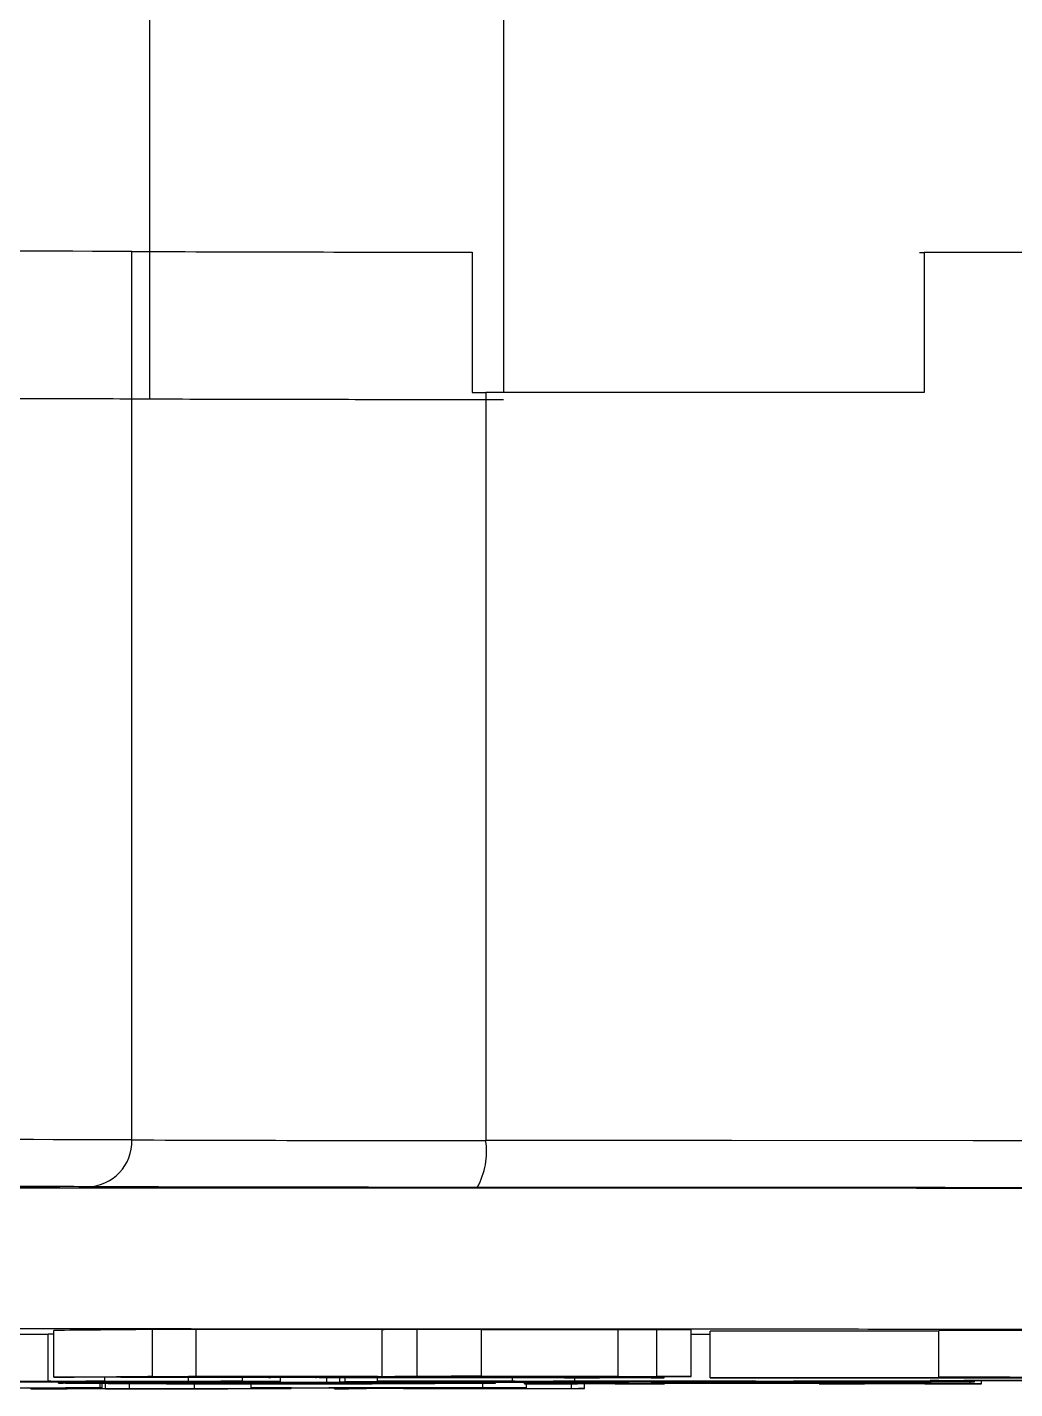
# Model space of a CAD drawing. Header units: millimetres. Extents: x 2180 to 4616, y 795 to 2518.
# Drawn here: x 2991.58 to 3012.71, y 954.81 to 983.93 of the extents above; entities that cross this region are included whole.
import ezdxf

# ---------------------------------------------------------------- set-up
doc = ezdxf.new("R2010")
doc.units = ezdxf.units.MM

msp = doc.modelspace()

# ---------------------------------------------------------------- linework, layer by layer
at = {"color": 7, "linetype": 'Continuous', "lineweight": 25}
for p, q in [((3001.775, 1010.549), (3001.775, 976.121)), ((2994.205, 975.977), (2994.205, 1009.811)), ((2993.819, 960.135), (2993.819, 979.135)), ((3001.105, 979.121), (3001.105, 976.121)), ((3010.675, 979.116), (3010.778, 979.116)), ((3010.778, 979.116), (3010.778, 976.116)), ((3001.392, 976.121), (3001.392, 960.121)), ((2992.029, 955.972), (2990.468, 955.972)), ((2992.153, 955.979), (2992.029, 955.979)), ((2992.029, 954.979), (2992.029, 955.979)), ((2992.153, 955.061), (2992.153, 956.061)), ((2995.194, 956.078), (2994.254, 956.08)), ((2994.254, 956.08), (2994.254, 955.08)), ((2999.173, 956.076), (2995.194, 956.078)), ((2995.194, 955.078), (2995.194, 956.078)), ((2999.173, 955.076), (2999.173, 956.076)), ((3001.305, 956.082), (2999.925, 956.084)), ((2999.925, 955.084), (2999.925, 956.084)), ((3001.305, 955.082), (3001.305, 956.082)), ((3004.23, 956.074), (3001.305, 956.075)), ((3005.057, 956.075), (3004.23, 956.074)), ((3004.23, 955.074), (3004.23, 956.074)), ((3005.787, 956.073), (3005.057, 956.075)), ((3005.057, 955.075), (3005.057, 956.075)), ((3005.787, 955.073), (3005.787, 956.073)), ((3006.199, 955.976), (3005.787, 955.976)), ((3006.199, 955.046), (3006.199, 956.046)), ((3015.158, 956.055), (3011.089, 956.061)), ((3011.089, 955.061), (3011.089, 956.061)), ((2994.254, 955.08), (2995.194, 955.078)), ((2995.035, 955.078), (2994.37, 955.071)), ((2999.08, 955.076), (2995.035, 955.078)), ((2995.194, 955.078), (2999.173, 955.076)), ((2998.415, 955.069), (2999.08, 955.076)), ((2998.415, 955.076), (2998.415, 955.069)), ((3000.023, 955.075), (2999.358, 955.069)), ((2999.925, 955.084), (3001.305, 955.082)), ((3004.204, 955.073), (3000.023, 955.075)), ((3000.655, 955.081), (3000.115, 955.076)), ((3000.115, 955.076), (3004.23, 955.074)), ((3001.305, 955.082), (3000.655, 955.081)), ((3003.539, 955.067), (3004.204, 955.073)), ((3003.539, 955.073), (3003.539, 955.067)), ((3004.23, 955.074), (3005.057, 955.075)), ((3005.057, 955.075), (3005.787, 955.073)), ((3005.787, 955.073), (3005.07, 955.072)), ((3005.211, 955.049), (3005.211, 955.072)), ((2988.388, 954.969), (2995.38, 954.969)), ((2990.064, 954.972), (2992.086, 954.972)), ((2995.034, 954.971), (2990.179, 954.971)), ((2991.682, 954.968), (2990.295, 954.968)), ((2990.723, 954.832), (2993.144, 954.832)), ((2991.74, 954.954), (2991.046, 954.953)), ((2991.393, 954.964), (2991.682, 954.968)), ((2992.431, 954.815), (2991.58, 954.831)), ((2991.655, 954.814), (2991.655, 954.829)), ((2991.692, 954.813), (2991.655, 954.814)), ((2991.655, 954.814), (2992.015, 954.814)), ((2991.682, 954.964), (2995.265, 954.964)), ((2996.999, 954.814), (2991.692, 954.813)), ((2993.127, 954.964), (2991.74, 954.964)), ((2991.74, 954.964), (2991.74, 954.954)), ((2992.015, 954.814), (2992.015, 954.822)), ((2992.029, 954.979), (2993.242, 954.978)), ((2993.273, 955.061), (2992.153, 955.061)), ((2992.251, 954.932), (2992.251, 954.964)), ((2992.404, 954.831), (2993.256, 954.815)), ((2996.999, 954.968), (2992.78, 954.968)), ((2993.181, 954.832), (2992.821, 954.832)), ((2993.242, 954.978), (2992.838, 954.977)), ((2992.838, 954.977), (2992.838, 954.972)), ((2992.838, 954.972), (2995.034, 954.972)), ((2993.127, 954.954), (2993.127, 954.964)), ((2993.82, 954.955), (2993.127, 954.954)), ((2993.144, 954.832), (2993.144, 954.954)), ((2993.144, 954.832), (2993.181, 954.832)), ((2993.181, 954.832), (2993.181, 954.954)), ((2993.242, 954.978), (2993.242, 955.061)), ((2993.256, 954.815), (2993.256, 954.954)), ((2993.491, 955.063), (2993.273, 955.061)), ((2997.537, 955.061), (2993.491, 955.063)), ((2994.277, 955.07), (2993.584, 955.064)), ((2993.584, 955.064), (2997.629, 955.062)), ((2993.768, 954.814), (2993.768, 954.955)), ((2993.768, 954.814), (2995.159, 954.815)), ((2995.323, 954.964), (2993.82, 954.964)), ((2993.82, 954.964), (2993.82, 954.955)), ((2993.82, 954.954), (2993.82, 954.955)), ((2993.82, 954.953), (2993.82, 954.954)), ((2998.323, 955.069), (2994.277, 955.07)), ((2994.37, 955.071), (2998.415, 955.069)), ((2995.034, 954.977), (2995.034, 955.062)), ((2995.034, 954.972), (2995.034, 954.977)), ((2995.034, 954.977), (2996.19, 954.976)), ((2995.785, 954.971), (2995.034, 954.97)), ((2995.034, 954.97), (2995.034, 954.971)), ((2995.159, 954.815), (2995.159, 954.952)), ((2995.265, 954.964), (2995.265, 954.968)), ((2995.265, 954.964), (2995.669, 954.966)), ((2995.323, 954.955), (2995.323, 954.964)), ((2995.38, 954.969), (2995.38, 954.971)), ((2995.38, 954.969), (2996.074, 954.97)), ((2995.669, 954.966), (2995.669, 954.968)), ((2995.669, 954.966), (2996.478, 954.964)), ((2996.19, 954.976), (2995.727, 954.975)), ((2995.727, 954.975), (2995.729, 954.975)), ((2995.785, 954.971), (2995.785, 954.975)), ((2996.074, 954.97), (2996.074, 954.976)), ((2996.074, 954.97), (2996.999, 954.968)), ((2996.478, 954.964), (2996.074, 954.963)), ((2996.074, 954.963), (2996.074, 954.954)), ((2996.076, 954.954), (2996.076, 954.963)), ((2996.19, 954.976), (2996.19, 955.062)), ((2996.373, 954.833), (2996.373, 954.964)), ((2996.373, 954.833), (3001.33, 954.836)), ((2996.441, 954.833), (2996.373, 954.833)), ((2996.693, 954.833), (2996.441, 954.833)), ((2996.478, 954.964), (2996.478, 954.968)), ((2996.739, 955.062), (2996.739, 955.053)), ((2996.794, 955.054), (2996.794, 955.062)), ((2996.794, 955.054), (2997.537, 955.061)), ((2996.877, 954.948), (2996.877, 954.968)), ((2996.928, 954.919), (2996.928, 954.968)), ((2996.96, 954.819), (2997.23, 954.819)), ((2996.999, 954.968), (2996.999, 955.061)), ((2997.23, 954.819), (2996.999, 954.814)), ((2998.827, 954.817), (2997.238, 954.832)), ((2997.507, 954.93), (2997.507, 954.931)), ((2997.507, 954.931), (3001.6, 954.931)), ((2997.992, 954.93), (2997.507, 954.93)), ((2997.629, 955.062), (2998.323, 955.069)), ((2997.629, 955.069), (2997.629, 955.062)), ((2998.479, 955.061), (2997.783, 955.054)), ((3003.162, 955.048), (2997.901, 955.051)), ((2997.992, 954.947), (2997.992, 955.051)), ((2998.047, 954.832), (2998.737, 954.826)), ((2998.157, 954.815), (2998.157, 954.823)), ((2998.224, 954.815), (2998.157, 954.815)), ((2998.157, 954.815), (2998.459, 954.815)), ((3003.381, 954.817), (2998.224, 954.815)), ((2998.27, 954.957), (2998.27, 955.05)), ((2998.328, 954.957), (2998.27, 954.957)), ((2998.386, 954.965), (2998.386, 955.05)), ((2998.906, 954.964), (2998.386, 954.965)), ((2998.386, 954.965), (3002.026, 954.965)), ((2999.829, 954.834), (2998.413, 954.833)), ((2998.423, 955.052), (2998.423, 955.06)), ((2998.423, 955.052), (3003.077, 955.05)), ((2998.459, 954.815), (2998.459, 954.82)), ((3002.661, 955.059), (2998.479, 955.061)), ((2999.265, 955.068), (2998.572, 955.062)), ((2998.572, 955.062), (3002.753, 955.06)), ((2998.737, 954.826), (2998.737, 954.834)), ((2998.737, 954.826), (3000.203, 954.826)), ((2998.789, 954.946), (2998.789, 954.964)), ((3000.268, 954.826), (2998.802, 954.825)), ((2998.802, 954.825), (2999.636, 954.817)), ((2998.963, 954.922), (2998.963, 954.928)), ((2999.541, 954.952), (2999.021, 954.953)), ((2999.021, 954.953), (3004.454, 954.953)), ((2999.079, 954.976), (2999.079, 955.05)), ((2999.541, 954.975), (2999.079, 954.976)), ((2999.079, 954.976), (3002.026, 954.976)), ((3003.447, 955.066), (2999.265, 955.068)), ((2999.358, 955.069), (3003.539, 955.067)), ((3000.177, 954.975), (2999.541, 954.975)), ((2999.636, 954.817), (2999.636, 954.825)), ((2999.667, 954.948), (3000.305, 954.94)), ((3000.305, 954.94), (2999.82, 954.94)), ((3002.026, 954.975), (3000.177, 954.975)), ((3000.18, 954.816), (3000.18, 954.826)), ((3000.18, 954.816), (3001.493, 954.817)), ((3002.431, 954.965), (3000.293, 954.965)), ((3000.305, 954.965), (3000.305, 954.94)), ((3000.305, 954.928), (3000.305, 954.919)), ((3000.941, 954.829), (3000.875, 954.83)), ((3000.875, 954.83), (3001.178, 954.83)), ((3010.926, 954.953), (3000.928, 954.953)), ((3001.178, 954.83), (3001.833, 954.823)), ((3001.6, 954.93), (3001.195, 954.93)), ((3001.33, 954.836), (3001.33, 954.93)), ((3001.33, 954.836), (3002.262, 954.832)), ((3001.391, 954.959), (3004.454, 954.959)), ((3001.853, 954.958), (3001.391, 954.959)), ((3001.53, 954.823), (3001.486, 954.824)), ((3001.493, 954.817), (3001.493, 954.824)), ((3001.833, 954.823), (3001.53, 954.823)), ((3001.6, 954.931), (3001.6, 954.953)), ((3001.6, 954.931), (3001.6, 954.93)), ((3002.489, 954.958), (3001.853, 954.958)), ((3001.969, 954.98), (3001.969, 955.049)), ((3001.969, 954.98), (3003.298, 954.979)), ((3002.026, 954.965), (3002.026, 954.975)), ((3002.262, 954.832), (3002.033, 954.832)), ((3002.223, 954.919), (3002.223, 954.953)), ((3002.223, 954.917), (3002.223, 954.919)), ((3002.223, 954.919), (3002.466, 954.919)), ((3005.217, 954.917), (3002.223, 954.917)), ((3002.262, 954.832), (3002.262, 954.917)), ((3002.466, 954.919), (3002.466, 954.953)), ((3002.476, 955.057), (3002.661, 955.059)), ((3002.476, 955.057), (3002.476, 955.059)), ((3003.596, 955.057), (3002.476, 955.057)), ((3004.454, 954.958), (3002.489, 954.958)), ((3002.753, 955.06), (3003.447, 955.066)), ((3002.753, 955.066), (3002.753, 955.06)), ((3003.298, 954.979), (3002.836, 954.978)), ((3002.836, 954.978), (3002.836, 954.976)), ((3002.836, 954.976), (3007.17, 954.976)), ((3007.17, 954.975), (3002.836, 954.975)), ((3002.836, 954.975), (3002.836, 954.972)), ((3007.17, 954.972), (3002.836, 954.972)), ((3002.836, 954.972), (3002.836, 954.969)), ((3002.836, 954.972), (3007.17, 954.972)), ((3002.836, 954.969), (3007.17, 954.969)), ((3007.17, 954.968), (3002.836, 954.968)), ((3002.836, 954.968), (3002.836, 954.965)), ((3002.836, 954.965), (3007.17, 954.965)), ((3003.077, 955.05), (3003.077, 955.057)), ((3003.229, 954.822), (3003.229, 954.917)), ((3003.229, 954.822), (3003.505, 954.822)), ((3003.298, 954.979), (3003.298, 955.057)), ((3003.356, 954.92), (3003.356, 954.953)), ((3003.356, 954.92), (3006.508, 954.947)), ((3003.505, 954.822), (3003.381, 954.817)), ((3006.592, 954.965), (3003.471, 954.965)), ((3003.505, 954.822), (3003.505, 954.917)), ((3004.974, 954.928), (3004.246, 954.922)), ((3004.396, 954.964), (3004.396, 954.965)), ((3004.396, 954.964), (3005.725, 954.963)), ((3004.454, 954.953), (3004.454, 954.958)), ((3004.644, 955.057), (3004.98, 955.056)), ((3008.609, 954.928), (3004.974, 954.928)), ((3004.974, 954.919), (3004.974, 954.928)), ((3004.974, 954.919), (3005.217, 954.919)), ((3006.832, 954.944), (3005.136, 954.93)), ((3005.136, 954.93), (3008.528, 954.93)), ((3005.725, 954.963), (3005.205, 954.962)), ((3005.205, 954.962), (3005.205, 954.959)), ((3005.205, 954.959), (3006.765, 954.959)), ((3008.499, 954.958), (3005.205, 954.958)), ((3005.205, 954.958), (3005.205, 954.953)), ((3005.205, 954.953), (3008.846, 954.953)), ((3005.217, 954.919), (3005.217, 954.928)), ((3005.217, 954.919), (3005.217, 954.917)), ((3005.725, 954.963), (3005.725, 954.965)), ((3006.248, 955.045), (3006.199, 955.046)), ((3006.508, 954.947), (3006.508, 954.953)), ((3006.508, 954.947), (3007.719, 954.948)), ((3006.765, 954.959), (3006.765, 954.968)), ((3006.765, 954.959), (3007.459, 954.96)), ((3006.913, 954.944), (3006.832, 954.944)), ((3008.528, 954.93), (3006.913, 954.944)), ((3011.678, 954.965), (3006.939, 954.965)), ((3007.112, 954.98), (3008.441, 954.979)), ((3007.17, 954.972), (3007.17, 954.975)), ((3007.17, 954.969), (3007.17, 954.972)), ((3007.17, 954.965), (3007.17, 954.968)), ((3007.459, 954.96), (3008.499, 954.958)), ((3007.719, 954.948), (3007.719, 954.953)), ((3007.719, 954.948), (3010.791, 954.92)), ((3008.441, 954.979), (3007.979, 954.978)), ((3007.979, 954.978), (3007.979, 954.976)), ((3007.979, 954.976), (3009.308, 954.976)), ((3011.157, 954.975), (3007.979, 954.975)), ((3007.979, 954.975), (3007.979, 954.965)), ((3007.979, 954.965), (3009.366, 954.965)), ((3008.525, 954.919), (3008.525, 954.928)), ((3008.525, 954.917), (3008.525, 954.919)), ((3008.525, 954.919), (3008.849, 954.919)), ((3012.004, 954.917), (3008.525, 954.917)), ((3009.415, 954.921), (3008.609, 954.928)), ((3008.846, 954.953), (3008.846, 954.965)), ((3008.846, 954.953), (3009.713, 954.955)), ((3008.849, 954.919), (3008.849, 954.926)), ((3009.308, 954.976), (3010.059, 954.978)), ((3009.366, 954.965), (3009.366, 954.975)), ((3009.366, 954.965), (3010.348, 954.967)), ((3009.713, 954.955), (3010.926, 954.953)), ((3010.059, 954.978), (3011.157, 954.975)), ((3010.348, 954.967), (3010.348, 954.975)), ((3010.348, 954.967), (3011.678, 954.965)), ((3010.791, 954.92), (3010.791, 954.953)), ((3011.233, 955.059), (3011.089, 955.061)), ((3011.089, 955.061), (3015.158, 955.055)), ((3011.157, 954.975), (3011.157, 954.988)), ((3011.678, 954.965), (3011.678, 954.986)), ((3011.761, 954.919), (3011.761, 954.985)), ((3011.761, 954.919), (3012.004, 954.919)), ((3011.851, 954.96), (3011.851, 954.985)), ((3011.851, 954.96), (3011.851, 954.959)), ((3012.004, 954.919), (3012.004, 954.985)), ((3012.004, 954.919), (3012.004, 954.917)), ((3014.914, 955.054), (3012.71, 955.057))]:
    msp.add_line(p, q, dxfattribs=at)
at = {"color": 7, "linetype": 'Continuous', "lineweight": 25, "flags": 128}
for points in [[(3063.906, 979.001), (3063.115, 979.006), (3061.245, 979.017), (3059.031, 979.028), (3056.483, 979.038), (3053.613, 979.048), (3050.434, 979.057), (3046.961, 979.066), (3043.211, 979.075), (3039.199, 979.083), (3034.946, 979.09), (3030.471, 979.097), (3025.795, 979.103), (3020.939, 979.108), (3015.925, 979.113), (3010.778, 979.116)], [(3001.105, 976.121), (3001.141, 976.121), (3001.176, 976.121), (3001.212, 976.121), (3001.248, 976.121), (3001.284, 976.121), (3001.32, 976.121), (3001.356, 976.121), (3001.392, 976.121)], [(3010.778, 976.116), (3009.621, 976.117), (3008.459, 976.118), (3007.291, 976.119), (3006.12, 976.119), (3004.944, 976.12), (3003.763, 976.12), (3002.579, 976.121), (3001.392, 976.121)], [(3065.789, 959.984), (3064.648, 959.995), (3063.157, 960.006), (3061.321, 960.017), (3059.15, 960.027), (3056.652, 960.038), (3053.84, 960.047), (3050.725, 960.057), (3047.323, 960.066), (3043.648, 960.074), (3039.717, 960.082), (3035.548, 960.089), (3031.159, 960.096), (3026.571, 960.102), (3021.804, 960.107), (3016.88, 960.112), (3011.822, 960.116), (3006.651, 960.119), (3001.392, 960.121)], [(3015.313, 959.094), (3010.609, 959.097), (3005.788, 959.101), (3000.873, 959.103), (2995.89, 959.105), (2990.863, 959.106), (2985.817, 959.106), (2980.778, 959.105), (2975.77, 959.104), (2970.818, 959.102), (2965.947, 959.099)], [(2990.756, 959.137), (2991.583, 959.135), (2992.102, 959.132), (2992.279, 959.129)], [(2992.279, 959.129), (2992.102, 959.127), (2991.583, 959.124), (2990.756, 959.122)], [(3010.902, 954.991), (3011.088, 954.993), (3011.626, 954.995), (3012.465, 954.997), (3013.522, 954.998), (3014.694, 954.999), (3015.866, 954.998), (3016.923, 954.997), (3017.762, 954.995), (3018.301, 954.993), (3018.486, 954.991), (3018.301, 954.988), (3017.762, 954.986), (3016.923, 954.984), (3015.866, 954.983), (3014.694, 954.983), (3013.522, 954.983), (3012.465, 954.984), (3011.626, 954.986), (3011.088, 954.988), (3010.902, 954.991)], [(3011.723, 954.991), (3011.902, 954.993), (3012.418, 954.995), (3013.209, 954.996), (3014.178, 954.997), (3015.21, 954.997), (3016.18, 954.996), (3016.97, 954.995), (3017.486, 954.993), (3017.666, 954.991), (3017.486, 954.988), (3016.97, 954.987), (3016.18, 954.985), (3015.21, 954.984), (3014.178, 954.984), (3013.209, 954.985), (3012.418, 954.987), (3011.902, 954.988), (3011.723, 954.991)]]:
    msp.add_lwpolyline(points, dxfattribs=at)
at = {"color": 7, "linetype": 'Continuous', "lineweight": 25}
for centre, radius, start, end in [((2987.079, -1013.168), 1992.314, 89.806162, 90.193839), ((3000.799, 2794.018), 1814.896, 269.779653, 270.009649), ((2987.079, -1032.168), 1992.314, 89.806162, 90.193839), ((2992.849, 960.104), 0.971, 272.0036, 1.8174), ((3000.953, 2835.207), 1875.085, 269.782038, 270.013422), ((2999.849, 959.88), 1.561, 330.8519, 8.9032)]:
    msp.add_arc(centre, radius, start, end, dxfattribs=at)
for points in [[(2994.205, 975.977), (2993.88, 975.979), (2993.23, 975.982), (2991.519, 975.985), (2989.45, 975.987), (2987.157, 975.988), (2984.864, 975.987), (2982.796, 975.985), (2981.084, 975.982), (2980.434, 975.979), (2980.109, 975.977)], [(3001.775, 975.963), (3000.935, 975.964), (2999.257, 975.965), (2997.075, 975.968), (2995.276, 975.972), (2994.562, 975.975), (2994.205, 975.977)]]:
    msp.add_open_spline(points, degree=3, dxfattribs=at)
for points, knots in [([(2992.883, 959.134), (2992.619, 959.135), (2992.078, 959.138), (2990.66, 959.141), (2988.943, 959.142), (2987.079, 959.143), (2985.215, 959.142), (2983.499, 959.141), (2982.081, 959.138), (2981.539, 959.135), (2981.275, 959.134)], [0, 0, 0, 0, 0.122089, 0.25, 0.377911, 0.5, 0.622089, 0.75, 0.877911, 1, 1, 1, 1]), ([(3001.213, 959.119), (3000.31, 959.12), (2998.473, 959.121), (2996.06, 959.124), (2994.069, 959.129), (2993.274, 959.132), (2992.883, 959.134)], [0, 0, 0, 0, 0.245796, 0.5, 0.754204, 1, 1, 1, 1]), ([(3064.805, 958.983), (3064.278, 958.989), (3063.216, 958.999), (3060.677, 959.015), (3057.408, 959.031), (3053.345, 959.046), (3048.534, 959.06), (3043.041, 959.073), (3036.948, 959.084), (3030.345, 959.095), (3023.366, 959.103), (3016.123, 959.11), (3008.746, 959.116), (3003.709, 959.118), (3001.213, 959.119)], [0, 0, 0, 0, 0.079959, 0.161371, 0.244142, 0.328893, 0.414217, 0.5, 0.585778, 0.671102, 0.755858, 0.838624, 0.920039, 1, 1, 1, 1]), ([(2918.634, 955.956), (2918.681, 955.959), (2918.788, 955.967), (2919.658, 955.98), (2921.139, 955.994), (2923.314, 956.007), (2926.144, 956.021), (2929.658, 956.033), (2933.813, 956.046), (2938.556, 956.057), (2943.817, 956.067), (2949.509, 956.076), (2955.532, 956.083), (2961.755, 956.089), (2968.121, 956.094), (2974.473, 956.097), (2980.812, 956.099), (2987.079, 956.1), (2993.346, 956.099), (2999.685, 956.097), (3006.038, 956.094), (3012.403, 956.089), (3018.627, 956.083), (3024.649, 956.076), (3030.341, 956.067), (3035.603, 956.057), (3040.346, 956.046), (3044.5, 956.033), (3048.014, 956.021), (3050.845, 956.007), (3053.02, 955.994), (3054.501, 955.98), (3055.372, 955.967), (3055.479, 955.959), (3055.527, 955.956)], [0, 0, 0, 0, 0.023828, 0.053273, 0.084485, 0.115699, 0.147957, 0.180726, 0.213842, 0.247136, 0.28043, 0.313546, 0.346314, 0.378573, 0.409785, 0.440999, 0.470442, 0.499888, 0.529332, 0.558778, 0.58999, 0.621203, 0.653462, 0.68623, 0.719347, 0.752641, 0.785934, 0.819051, 0.851819, 0.884078, 0.915289, 0.946503, 0.975948, 1, 1, 1, 1]), ([(2994.254, 956.08), (2994.122, 956.079), (2993.747, 956.075), (2993.058, 956.068), (2992.455, 956.063), (2992.153, 956.061)], [0, 0, 0, 0, 0.212583, 0.606196, 1, 1, 1, 1]), ([(2999.925, 956.084), (2999.863, 956.083), (2999.737, 956.082), (2999.488, 956.079), (2999.294, 956.078), (2999.173, 956.076)], [0, 0, 0, 0, 0.272745, 0.545491, 1, 1, 1, 1]), ([(3011.089, 956.047), (3010.203, 956.046), (3008.61, 956.045), (3006.94, 956.045), (3006.199, 956.046)], [0, 0, 0, 0, 0.55606, 1, 1, 1, 1]), ([(2992.153, 955.061), (2992.318, 955.062), (2992.788, 955.066), (2993.51, 955.072), (2994.006, 955.078), (2994.254, 955.08)], [0, 0, 0, 0, 0.212581, 0.606192, 1, 1, 1, 1]), ([(2999.173, 955.076), (2999.247, 955.077), (2999.395, 955.079), (2999.648, 955.081), (2999.819, 955.083), (2999.925, 955.084)], [0, 0, 0, 0, 0.2727442, 0.5454921, 1, 1, 1, 1]), ([(3005.07, 955.072), (3004.922, 955.07), (3004.625, 955.068), (3004.115, 955.063), (3003.789, 955.059), (3003.596, 955.057)], [0, 0, 0, 0, 0.289148, 0.578294, 1, 1, 1, 1]), ([(2992.78, 954.968), (2992.657, 954.968), (2992.411, 954.967), (2992.037, 954.966), (2991.822, 954.965), (2991.682, 954.964)], [0, 0, 0, 0, 0.259762, 0.519402, 1, 1, 1, 1]), ([(2992.015, 954.814), (2992.104, 954.814), (2992.228, 954.814), (2992.362, 954.814), (2992.419, 954.814), (2992.442, 954.815), (2992.435, 954.815), (2992.431, 954.815)], [0, 0, 0, 0, 0.36734, 0.515297, 0.663697, 0.845087, 1, 1, 1, 1]), ([(2992.085, 954.973), (2992.084, 954.973), (2992.083, 954.975), (2992.075, 954.977), (2992.046, 954.978), (2992.029, 954.979)], [0, 0, 0, 0, 0.1670531, 0.5016287, 1, 1, 1, 1]), ([(2992.251, 954.932), (2992.279, 954.934), (2992.352, 954.937), (2993.106, 954.942), (2994.258, 954.945), (2995.335, 954.947), (2996.257, 954.948), (2996.775, 954.948), (2996.877, 954.948)], [0, 0, 0, 0, 0.211208, 0.543916, 0.70607, 0.836311, 0.967456, 1, 1, 1, 1]), ([(2996.922, 954.917), (2996.336, 954.917), (2995.343, 954.918), (2994.17, 954.919), (2993.135, 954.922), (2992.399, 954.927), (2992.297, 954.93), (2992.251, 954.932)], [0, 0, 0, 0, 0.187422, 0.316972, 0.445984, 0.752119, 1, 1, 1, 1]), ([(2992.821, 954.832), (2992.748, 954.832), (2992.635, 954.832), (2992.505, 954.831), (2992.431, 954.831), (2992.397, 954.831), (2992.402, 954.831), (2992.404, 954.831)], [0, 0, 0, 0, 0.311431, 0.483158, 0.654996, 0.813001, 1, 1, 1, 1]), ([(2993.256, 954.815), (2993.266, 954.815), (2993.283, 954.815), (2993.359, 954.814), (2993.469, 954.814), (2993.611, 954.814), (2993.717, 954.814), (2993.768, 954.814)], [0, 0, 0, 0, 0.226887, 0.389122, 0.551824, 0.783972, 1, 1, 1, 1]), ([(2996.826, 954.946), (2996.588, 954.946), (2996.116, 954.946), (2995.365, 954.945), (2994.559, 954.943), (2993.922, 954.94), (2993.635, 954.936), (2993.607, 954.933), (2993.593, 954.932)], [0, 0, 0, 0, 0.087728, 0.173959, 0.328461, 0.554861, 0.777023, 1, 1, 1, 1]), ([(2993.593, 954.932), (2993.623, 954.931), (2993.682, 954.928), (2994.136, 954.924), (2994.671, 954.921), (2995.368, 954.92), (2996.126, 954.919), (2996.673, 954.919), (2996.928, 954.919)], [0, 0, 0, 0, 0.254742, 0.50973, 0.682774, 0.792634, 0.903219, 1, 1, 1, 1]), ([(2993.82, 954.954), (2993.986, 954.954), (2994.316, 954.954), (2994.702, 954.954), (2994.975, 954.954), (2995.117, 954.954), (2995.219, 954.954), (2995.281, 954.954), (2995.316, 954.954), (2995.32, 954.954), (2995.323, 954.955)], [0, 0, 0, 0, 0.291265, 0.577908, 0.673859, 0.770575, 0.821169, 0.872133, 0.929983, 1, 1, 1, 1]), ([(2995.091, 954.951), (2995.057, 954.952), (2994.991, 954.952), (2994.693, 954.953), (2994.296, 954.953), (2993.974, 954.953), (2993.82, 954.953)], [0, 0, 0, 0, 0.215567, 0.407136, 0.716043, 1, 1, 1, 1]), ([(2996.074, 954.954), (2996.071, 954.954), (2996.066, 954.953), (2995.886, 954.953), (2995.567, 954.952), (2995.27, 954.952), (2995.091, 954.951)], [0, 0, 0, 0, 0.273904, 0.481798, 0.689877, 1, 1, 1, 1]), ([(2995.159, 954.815), (2995.406, 954.815), (2995.883, 954.815), (2996.431, 954.816), (2996.8, 954.817), (2996.901, 954.818), (2996.96, 954.819)], [0, 0, 0, 0, 0.254501, 0.491089, 0.704746, 1, 1, 1, 1]), ([(2995.737, 954.973), (2995.741, 954.973), (2995.749, 954.972), (2995.773, 954.971), (2995.785, 954.971)], [0, 0, 0, 0, 0.499804, 1, 1, 1, 1]), ([(2997.238, 954.832), (2997.222, 954.832), (2997.197, 954.832), (2997.116, 954.833), (2997.018, 954.833), (2996.871, 954.833), (2996.762, 954.833), (2996.693, 954.833)], [0, 0, 0, 0, 0.243865, 0.391737, 0.541046, 0.710969, 1, 1, 1, 1]), ([(2997.901, 955.051), (2997.706, 955.051), (2997.382, 955.051), (2997.003, 955.052), (2996.794, 955.052), (2996.713, 955.053), (2996.764, 955.054), (2996.794, 955.054)], [0, 0, 0, 0, 0.2631806, 0.4361155, 0.6100885, 0.7625762, 1, 1, 1, 1]), ([(2999.82, 954.94), (2999.613, 954.941), (2999.309, 954.943), (2998.535, 954.945), (2997.744, 954.946), (2997.127, 954.946), (2996.826, 954.946)], [0, 0, 0, 0, 0.421189, 0.615596, 0.812628, 1, 1, 1, 1]), ([(2996.877, 954.948), (2997.015, 954.948), (2997.276, 954.948), (2997.648, 954.947), (2997.877, 954.947), (2997.992, 954.947)], [0, 0, 0, 0, 0.356459, 0.6762528, 1, 1, 1, 1]), ([(2999.098, 954.919), (2998.818, 954.918), (2998.245, 954.918), (2997.45, 954.917), (2997.01, 954.917), (2996.922, 954.917)], [0, 0, 0, 0, 0.432658, 0.887677, 1, 1, 1, 1]), ([(2996.928, 954.919), (2997.268, 954.919), (2997.78, 954.919), (2998.399, 954.919), (2998.757, 954.92), (2998.911, 954.921), (2998.95, 954.922), (2998.963, 954.922)], [0, 0, 0, 0, 0.362877, 0.547963, 0.734409, 0.906428, 1, 1, 1, 1]), ([(2997.783, 955.054), (2997.756, 955.054), (2997.727, 955.054), (2997.769, 955.053), (2997.772, 955.053)], [0, 0, 0, 0, 0.932699, 1, 1, 1, 1]), ([(2997.826, 955.053), (2997.863, 955.053), (2997.952, 955.053), (2998.171, 955.052), (2998.341, 955.052), (2998.423, 955.052)], [0, 0, 0, 0, 0.272877, 0.648333, 1, 1, 1, 1]), ([(2997.992, 954.947), (2998.057, 954.947), (2998.188, 954.947), (2998.448, 954.947), (2998.653, 954.947), (2998.789, 954.946)], [0, 0, 0, 0, 0.251708, 0.503436, 1, 1, 1, 1]), ([(2998.963, 954.928), (2998.957, 954.928), (2998.946, 954.928), (2998.81, 954.929), (2998.61, 954.929), (2998.324, 954.93), (2998.108, 954.93), (2997.992, 954.93)], [0, 0, 0, 0, 0.2578562, 0.4223337, 0.5883002, 0.7795784, 1, 1, 1, 1]), ([(2998.413, 954.833), (2998.336, 954.833), (2998.217, 954.833), (2998.097, 954.833), (2998.04, 954.833), (2998.028, 954.833), (2998.041, 954.832), (2998.047, 954.832)], [0, 0, 0, 0, 0.339866, 0.516986, 0.694619, 0.862206, 1, 1, 1, 1]), ([(2998.27, 954.957), (2998.866, 954.958), (2999.898, 954.959), (3001.361, 954.961), (3002.036, 954.963), (3002.431, 954.965)], [0, 0, 0, 0, 0.36202, 0.6263638, 1, 1, 1, 1]), ([(3003.471, 954.965), (3003.07, 954.963), (3002.061, 954.96), (3000.175, 954.958), (2998.775, 954.957), (2998.328, 954.957)], [0, 0, 0, 0, 0.3105248, 0.7800713, 1, 1, 1, 1]), ([(2998.459, 954.815), (2998.55, 954.816), (2998.675, 954.816), (2998.796, 954.816), (2998.844, 954.816), (2998.848, 954.816), (2998.833, 954.817), (2998.827, 954.817)], [0, 0, 0, 0, 0.37884, 0.527566, 0.676229, 0.889817, 1, 1, 1, 1]), ([(2998.789, 954.946), (2998.92, 954.947), (2999.174, 954.947), (2999.48, 954.947), (2999.607, 954.948), (2999.667, 954.948)], [0, 0, 0, 0, 0.3565311, 0.6963223, 1, 1, 1, 1]), ([(3000.293, 954.965), (3000.126, 954.965), (2999.81, 954.965), (2999.345, 954.964), (2999.052, 954.964), (2998.906, 954.964)], [0, 0, 0, 0, 0.35686, 0.67714, 1, 1, 1, 1]), ([(2999.742, 954.919), (2999.671, 954.919), (2999.508, 954.919), (2999.275, 954.919), (2999.151, 954.919), (2999.098, 954.919)], [0, 0, 0, 0, 0.301306, 0.696717, 1, 1, 1, 1]), ([(3000.928, 954.953), (3000.762, 954.953), (3000.445, 954.953), (2999.981, 954.952), (2999.688, 954.952), (2999.541, 954.952)], [0, 0, 0, 0, 0.35686, 0.67714, 1, 1, 1, 1]), ([(2999.636, 954.817), (2999.656, 954.817), (2999.687, 954.817), (2999.786, 954.816), (2999.905, 954.816), (3000.041, 954.816), (3000.138, 954.816), (3000.18, 954.816)], [0, 0, 0, 0, 0.271137, 0.427796, 0.584166, 0.818016, 1, 1, 1, 1]), ([(3000.305, 954.919), (3000.262, 954.919), (3000.174, 954.919), (3000.012, 954.919), (2999.862, 954.919), (2999.762, 954.919), (2999.742, 954.919)], [0, 0, 0, 0, 0.252541, 0.505388, 0.89895, 1, 1, 1, 1]), ([(3002.033, 954.832), (3001.844, 954.832), (3001.463, 954.833), (3000.824, 954.834), (3000.237, 954.834), (2999.94, 954.834), (2999.829, 954.834)], [0, 0, 0, 0, 0.324948, 0.652823, 0.870839, 1, 1, 1, 1]), ([(3000.203, 954.826), (3000.334, 954.826), (3000.547, 954.827), (3000.797, 954.827), (3000.932, 954.827), (3001, 954.828), (3000.978, 954.829), (3000.946, 954.829), (3000.941, 954.829)], [0, 0, 0, 0, 0.2467259, 0.3998867, 0.5540311, 0.6957626, 0.9510683, 1, 1, 1, 1]), ([(3001.486, 954.824), (3001.432, 954.824), (3001.353, 954.825), (3001.11, 954.825), (3000.87, 954.826), (3000.575, 954.826), (3000.38, 954.826), (3000.268, 954.826)], [0, 0, 0, 0, 0.333895, 0.499037, 0.66578, 0.808284, 1, 1, 1, 1]), ([(3001.195, 954.93), (3001.062, 954.93), (3000.838, 954.93), (3000.571, 954.929), (3000.401, 954.929), (3000.315, 954.928), (3000.308, 954.928), (3000.305, 954.928)], [0, 0, 0, 0, 0.277602, 0.465557, 0.653489, 0.849158, 1, 1, 1, 1]), ([(3001.493, 954.817), (3001.784, 954.817), (3002.284, 954.817), (3002.8, 954.819), (3003.112, 954.82), (3003.187, 954.821), (3003.229, 954.822)], [0, 0, 0, 0, 0.295552, 0.509146, 0.721996, 1, 1, 1, 1]), ([(3002.026, 954.976), (3002.025, 954.976), (3002.022, 954.977), (3002.007, 954.978), (3001.983, 954.979), (3001.969, 954.98)], [0, 0, 0, 0, 0.279578, 0.559168, 1, 1, 1, 1]), ([(3002.466, 954.919), (3002.589, 954.919), (3002.799, 954.919), (3003.056, 954.919), (3003.24, 954.92), (3003.315, 954.92), (3003.348, 954.92), (3003.356, 954.92)], [0, 0, 0, 0, 0.268165, 0.456817, 0.645375, 0.906381, 1, 1, 1, 1]), ([(3003.077, 955.05), (3003.167, 955.05), (3003.331, 955.05), (3003.559, 955.05), (3003.738, 955.05), (3003.998, 955.051), (3004.213, 955.053), (3004.476, 955.055), (3004.644, 955.057)], [0, 0, 0, 0, 0.07162, 0.129699, 0.187858, 0.251244, 0.523134, 1, 1, 1, 1]), ([(3005.211, 955.049), (3005.047, 955.049), (3004.769, 955.048), (3004.182, 955.048), (3003.652, 955.048), (3003.303, 955.048), (3003.162, 955.048)], [0, 0, 0, 0, 0.312528, 0.530177, 0.809183, 1, 1, 1, 1]), ([(3004.246, 954.922), (3004.235, 954.922), (3004.214, 954.922), (3004.181, 954.921), (3004.171, 954.921), (3004.165, 954.921)], [0, 0, 0, 0, 0.25022, 0.500508, 1, 1, 1, 1]), ([(3004.165, 954.921), (3004.174, 954.92), (3004.188, 954.92), (3004.266, 954.919), (3004.363, 954.919), (3004.517, 954.919), (3004.728, 954.919), (3004.889, 954.919), (3004.974, 954.919)], [0, 0, 0, 0, 0.284135, 0.450473, 0.560568, 0.671794, 0.825494, 1, 1, 1, 1]), ([(3004.454, 954.959), (3004.452, 954.959), (3004.448, 954.961), (3004.432, 954.962), (3004.408, 954.963), (3004.396, 954.964)], [0, 0, 0, 0, 0.39313, 0.696516, 1, 1, 1, 1]), ([(3004.98, 955.056), (3004.911, 955.056), (3004.777, 955.054), (3004.64, 955.053), (3004.746, 955.051), (3005.003, 955.05), (3005.181, 955.049), (3005.211, 955.049)], [0, 0, 0, 0, 0.2884014, 0.5546776, 0.7569491, 0.9590558, 1, 1, 1, 1]), ([(3006.199, 955.046), (3006.868, 955.045), (3008.121, 955.045), (3009.936, 955.046), (3011.98, 955.048), (3013.636, 955.051), (3014.586, 955.053), (3014.914, 955.054)], [0, 0, 0, 0, 0.198997, 0.37265, 0.545625, 0.843257, 1, 1, 1, 1]), ([(3015.761, 955.053), (3015.338, 955.052), (3014.272, 955.049), (3012.049, 955.046), (3009.109, 955.044), (3007.199, 955.045), (3006.248, 955.045)], [0, 0, 0, 0, 0.185716, 0.467958, 0.734859, 1, 1, 1, 1]), ([(3010.811, 954.957), (3010.2, 954.958), (3008.975, 954.959), (3007.468, 954.962), (3006.85, 954.964), (3006.592, 954.965)], [0, 0, 0, 0, 0.367157, 0.736287, 1, 1, 1, 1]), ([(3006.939, 954.965), (3007.427, 954.964), (3008.541, 954.961), (3010.378, 954.96), (3011.541, 954.96), (3011.851, 954.96)], [0, 0, 0, 0, 0.364385, 0.830851, 1, 1, 1, 1]), ([(3007.17, 954.976), (3007.169, 954.976), (3007.167, 954.977), (3007.154, 954.979), (3007.128, 954.979), (3007.112, 954.98)], [0, 0, 0, 0, 0.2708249, 0.5416574, 1, 1, 1, 1]), ([(3008.849, 954.919), (3008.935, 954.919), (3009.076, 954.919), (3009.244, 954.919), (3009.352, 954.919), (3009.425, 954.919), (3009.476, 954.919), (3009.489, 954.92), (3009.496, 954.92)], [0, 0, 0, 0, 0.25713, 0.418126, 0.515419, 0.613557, 0.771961, 1, 1, 1, 1]), ([(3009.496, 954.92), (3009.495, 954.92), (3009.492, 954.92), (3009.477, 954.921), (3009.44, 954.921), (3009.415, 954.921)], [0, 0, 0, 0, 0.25103, 0.502225, 1, 1, 1, 1]), ([(3010.791, 954.92), (3010.832, 954.92), (3010.916, 954.92), (3011.102, 954.919), (3011.363, 954.919), (3011.589, 954.919), (3011.724, 954.919), (3011.761, 954.919)], [0, 0, 0, 0, 0.25387, 0.509596, 0.715202, 0.920342, 1, 1, 1, 1]), ([(3011.851, 954.959), (3011.726, 954.959), (3011.475, 954.959), (3011.159, 954.959), (3010.934, 954.958), (3010.841, 954.958), (3010.816, 954.958), (3010.811, 954.957)], [0, 0, 0, 0, 0.282135, 0.566109, 0.757606, 0.950164, 1, 1, 1, 1]), ([(3012.71, 955.057), (3012.573, 955.058), (3012.299, 955.058), (3011.81, 955.059), (3011.445, 955.059), (3011.233, 955.059)], [0, 0, 0, 0, 0.296385, 0.592978, 1, 1, 1, 1])]:
    msp.add_open_spline(points, degree=3, knots=knots, dxfattribs=at)

doc.saveas('drawing.dxf')
